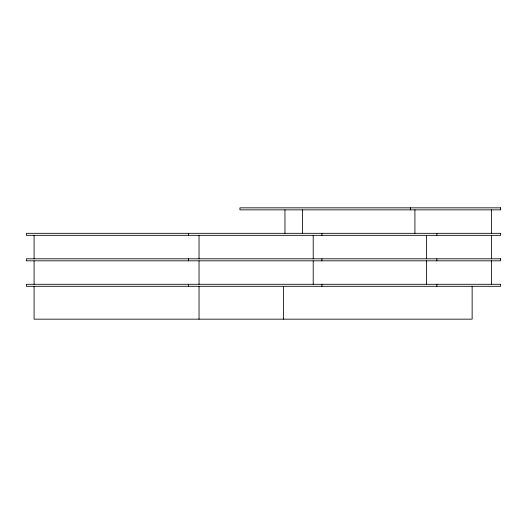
<?xml version="1.0" encoding="UTF-8"?>
<svg xmlns="http://www.w3.org/2000/svg" width="527" height="527" viewBox="0 0 527 527"><rect width="100%" height="100%" fill="white"/><g stroke="black" fill="none" stroke-linecap="round" stroke-linejoin="round"><path stroke-width="0.79" d="M491.48 209.851L491.48 233.323M491.48 235.332L491.48 258.803M491.48 260.819L491.48 284.29M472.146 286.299L472.146 319.164L34.084 319.164L34.084 286.299M436.857 233.323L436.857 235.332M436.857 258.803L436.857 260.819M436.857 284.29L436.857 286.299M426.501 235.332L426.501 258.803M426.501 260.819L426.501 284.29M414.914 209.851L414.914 233.323M410.467 207.836L410.467 209.851M321.911 233.323L321.911 235.332M321.911 258.803L321.911 260.819M321.911 284.29L321.911 286.299M313.216 235.332L313.216 258.803M313.216 260.819L313.216 284.29M302.412 209.851L302.412 233.323M284.962 209.851L284.962 233.323M283.612 286.299L283.612 319.164M199.041 235.332L199.041 258.803M199.041 260.819L199.041 284.29M199.041 286.299L199.041 319.164M188.462 233.323L188.462 235.332M188.462 258.803L188.462 260.819M188.462 284.29L188.462 286.299M34.084 235.332L34.084 258.803M34.084 260.819L34.084 284.29M500.65 207.836L239.937 207.836L239.937 209.851L500.65 209.851L500.65 207.836M500.65 233.323L26.35 233.323L26.35 235.332L500.65 235.332L500.65 233.323M500.65 258.803L26.35 258.803L26.35 260.819L500.65 260.819L500.65 258.803M500.65 284.29L26.35 284.29L26.35 286.299L500.65 286.299L500.65 284.29"/></g></svg>
